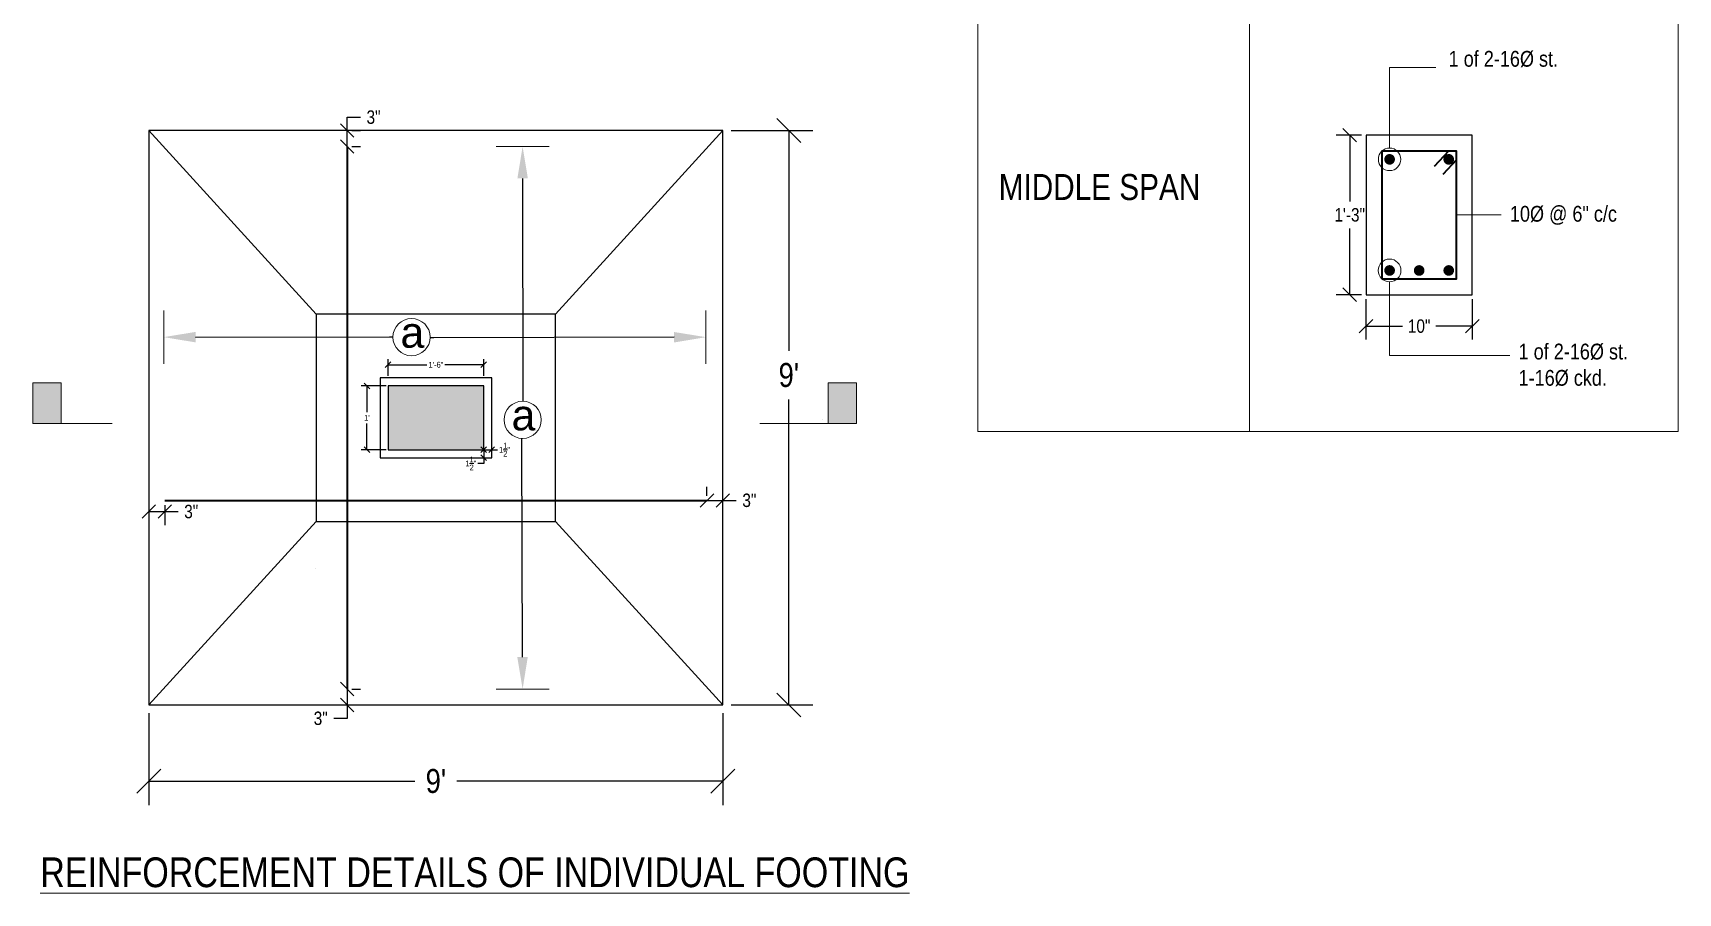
# Model space of a CAD drawing. Header units: inches. Extents: x 442 to 751, y 203 to 530.
# Drawn here: x 441.9 to 751.4, y 202.7 to 364.4 of the extents above; entities that cross this region are included whole.
import ezdxf
from ezdxf import colors
from ezdxf.entities.mleader import LeaderData, LeaderLine
from ezdxf.math import Vec2, Vec3

# ---------------------------------------------------------------- set-up
doc = ezdxf.new("R2010")
doc.units = ezdxf.units.IN
doc.header["$LTSCALE"] = 15
doc.header["$MEASUREMENT"] = 0
for name, color, linetype, lineweight in [('Column', 200, 'Continuous', 25), ('Dimension', 2, 'Continuous', 13), ('Footing', 81, 'Continuous', 25), ('Hatch', 9, 'Continuous', 13), ('Reinforcement', 1, 'Continuous', 40), ('Text', 5, 'Continuous', 13)]:
    doc.layers.add(name, color=color, linetype=linetype, lineweight=lineweight)
doc.styles.add('AR', font='ARIALN.TTF')
doc.styles.get("Standard").update_dxf_attribs({"font": 'arial.ttf'})
doc.dimstyles.new('Ar_1.0_14', dxfattribs={"dimscale": 14, "dimtxt": 0.18, "dimasz": 0.18, "dimexe": 0.18, "dimexo": 0.0625, "dimgap": 0.09, "dimtad": 0, "dimtih": 1, "dimtoh": 1, "dimdec": 4, "dimzin": 0, "dimdsep": 46, "dimlunit": 4, "dimtxsty": 'AR', "dimblk": 'OBLIQUE', "dimcen": 0.09, "dimadec": 0, "dimazin": 0, "dimtfac": 1, "dimtdec": 4, "dimtofl": 0, "dimtmove": 0, "dimatfit": 3, "dimfxl": 1, "dimtolj": 1, "dimtzin": 0, "dimarcsym": 0})
doc.dimstyles.new('AR_1.0_14_0.5', dxfattribs={"dimscale": 14, "dimtxt": 0.18, "dimasz": 0.18, "dimexe": 0.18, "dimexo": 0.0625, "dimgap": 0.09, "dimtad": 0, "dimtih": 1, "dimtoh": 1, "dimdec": 4, "dimlfac": 0.5, "dimzin": 0, "dimdsep": 46, "dimlunit": 4, "dimtxsty": 'AR', "dimblk": 'OBLIQUE', "dimcen": 0.09, "dimadec": 0, "dimazin": 0, "dimtfac": 1, "dimtdec": 4, "dimtofl": 0, "dimtmove": 0, "dimatfit": 3, "dimfxl": 1, "dimtolj": 1, "dimtzin": 0, "dimarcsym": 0})
doc.dimstyles.new('AR_1.0_25', dxfattribs={"dimscale": 25, "dimtxt": 0.18, "dimasz": 0.18, "dimexe": 0.18, "dimexo": 0.0625, "dimgap": 0.09, "dimtad": 0, "dimtih": 1, "dimtoh": 1, "dimdec": 4, "dimzin": 0, "dimdsep": 46, "dimlunit": 4, "dimtxsty": 'AR', "dimblk": 'OBLIQUE', "dimcen": 0.09, "dimadec": 0, "dimazin": 0, "dimtfac": 1, "dimtdec": 4, "dimtofl": 0, "dimtmove": 0, "dimatfit": 3, "dimfxl": 1, "dimtolj": 1, "dimtzin": 0, "dimarcsym": 0})
doc.dimstyles.new('AR_1.0_6', dxfattribs={"dimscale": 6, "dimtxt": 0.18, "dimasz": 0.18, "dimexe": 0.18, "dimexo": 0.0625, "dimgap": 0.09, "dimtad": 0, "dimtih": 1, "dimtoh": 1, "dimdec": 4, "dimzin": 0, "dimdsep": 46, "dimlunit": 4, "dimtxsty": 'AR', "dimblk": 'OBLIQUE', "dimcen": 0.09, "dimadec": 0, "dimazin": 0, "dimtfac": 1, "dimtdec": 4, "dimtofl": 0, "dimtmove": 0, "dimatfit": 3, "dimfxl": 1, "dimtolj": 1, "dimtzin": 0, "dimarcsym": 0})

# ---------------------------------------------------------------- blocks, each defined once
blk = doc.blocks.new('_Oblique')
at = {"color": 0, "linetype": 'ByBlock', "lineweight": -2}
blk.add_line((-0.5, -0.5), (0.5, 0.5), dxfattribs=at)
blk = doc.blocks.new('*D9')
at = {"layer": 'Defpoints', "color": 0, "transparency": 16777216}
for p in [(692.72, 345.22), (689.65, 315.22), (692.72, 315.22)]:
    blk.add_point(p, dxfattribs=at)
at = {"layer": 'Dimension', "color": 0, "lineweight": -2, "transparency": 16777216}
for p, q in [((691.85, 345.22), (687.13, 345.22)), ((689.65, 345.22), (689.65, 332.77)), ((689.65, 315.22), (689.65, 327.67)), ((691.85, 315.22), (687.13, 315.22))]:
    blk.add_line(p, q, dxfattribs=at)
at = {"layer": 'Dimension', "color": 0, "lineweight": -2, "transparency": 16777216, "xscale": 2.52, "yscale": 2.52, "zscale": 2.52}
for p, rotation in [((689.65, 345.22), 90), ((689.65, 315.22), 270)]:
    blk.add_blockref('_Oblique', p, dxfattribs=dict(at, rotation=rotation))
at = {"layer": 'Dimension', "color": 0, "transparency": 16777216, "insert": (689.65, 330.22), "char_height": 2.52, "attachment_point": 5, "style": 'AR'}
blk.add_mtext('\\A1;1\'-3"', dxfattribs=at)
blk = doc.blocks.new('*D10')
at = {"layer": 'Defpoints', "color": 0, "transparency": 16777216}
for p in [(692.72, 315.22), (712.72, 315.22), (712.72, 309.3)]:
    blk.add_point(p, dxfattribs=at)
at = {"layer": 'Dimension', "color": 0, "lineweight": -2, "transparency": 16777216}
for p, q in [((692.72, 314.35), (692.72, 306.78)), ((712.72, 314.35), (712.72, 306.78)), ((692.72, 309.3), (699.57, 309.3)), ((712.72, 309.3), (705.88, 309.3))]:
    blk.add_line(p, q, dxfattribs=at)
at = {"layer": 'Dimension', "color": 0, "lineweight": -2, "transparency": 16777216, "xscale": 2.52, "yscale": 2.52, "zscale": 2.52, "rotation": 180}
blk.add_blockref('_Oblique', (692.72, 309.3), dxfattribs=at)
at = {"layer": 'Dimension', "color": 0, "lineweight": -2, "transparency": 16777216, "xscale": 2.52, "yscale": 2.52, "zscale": 2.52}
blk.add_blockref('_Oblique', (712.72, 309.3), dxfattribs=at)
at = {"layer": 'Dimension', "color": 0, "transparency": 16777216, "insert": (702.72, 309.3), "char_height": 2.52, "attachment_point": 5, "style": 'AR'}
blk.add_mtext('\\A1;10"', dxfattribs=at)
blk = doc.blocks.new('*D11')
at = {"layer": 'Defpoints', "color": 0, "transparency": 16777216}
for p in [(501.04, 346.07), (501.04, 346.07), (501.04, 343.07)]:
    blk.add_point(p, dxfattribs=at)
at = {"layer": 'Dimension', "color": 0, "lineweight": -2, "transparency": 16777216}
for p, q in [((501.04, 346.07), (501.04, 348.59)), ((501.04, 348.59), (503.56, 348.59)), ((501.04, 343.07), (501.04, 346.07)), ((501.92, 346.07), (503.56, 346.07)), ((501.92, 343.07), (503.56, 343.07))]:
    blk.add_line(p, q, dxfattribs=at)
at = {"layer": 'Dimension', "color": 0, "lineweight": -2, "transparency": 16777216, "xscale": 2.52, "yscale": 2.52, "zscale": 2.52}
for p, rotation in [((501.04, 346.07), 90), ((501.04, 343.07), 270)]:
    blk.add_blockref('_Oblique', p, dxfattribs=dict(at, rotation=rotation))
at = {"layer": 'Dimension', "color": 0, "transparency": 16777216, "insert": (506.01, 348.59), "char_height": 2.52, "attachment_point": 5, "style": 'AR'}
blk.add_mtext('\\A1;3"', dxfattribs=at)
blk = doc.blocks.new('*D13')
at = {"layer": 'Defpoints', "color": 0, "transparency": 16777216}
for p in [(463.74, 276.54), (466.74, 276.54), (466.74, 274.43)]:
    blk.add_point(p, dxfattribs=at)
at = {"layer": 'Dimension', "color": 0, "lineweight": -2, "transparency": 16777216}
for p, q in [((463.74, 275.67), (463.74, 271.91)), ((466.74, 275.67), (466.74, 271.91)), ((463.74, 274.43), (466.74, 274.43)), ((466.74, 274.43), (469.26, 274.43))]:
    blk.add_line(p, q, dxfattribs=at)
at = {"layer": 'Dimension', "color": 0, "lineweight": -2, "transparency": 16777216, "xscale": 2.52, "yscale": 2.52, "zscale": 2.52, "rotation": 180}
blk.add_blockref('_Oblique', (463.74, 274.43), dxfattribs=at)
at = {"layer": 'Dimension', "color": 0, "lineweight": -2, "transparency": 16777216, "xscale": 2.52, "yscale": 2.52, "zscale": 2.52}
blk.add_blockref('_Oblique', (466.74, 274.43), dxfattribs=at)
at = {"layer": 'Dimension', "color": 0, "transparency": 16777216, "insert": (471.71, 274.43), "char_height": 2.52, "attachment_point": 5, "style": 'AR'}
blk.add_mtext('\\A1;3"', dxfattribs=at)
blk = doc.blocks.new('*D14')
at = {"layer": 'Defpoints', "color": 0, "transparency": 16777216}
for p in [(501.04, 241.07), (501.04, 238.07), (501.04, 238.07)]:
    blk.add_point(p, dxfattribs=at)
at = {"layer": 'Dimension', "color": 0, "lineweight": -2, "transparency": 16777216}
for p, q in [((501.04, 241.07), (501.04, 238.07)), ((501.92, 241.07), (503.56, 241.07)), ((501.04, 235.55), (498.52, 235.55)), ((501.04, 238.07), (501.04, 235.55)), ((501.92, 238.07), (503.56, 238.07))]:
    blk.add_line(p, q, dxfattribs=at)
at = {"layer": 'Dimension', "color": 0, "lineweight": -2, "transparency": 16777216, "xscale": 2.52, "yscale": 2.52, "zscale": 2.52}
for p, rotation in [((501.04, 241.07), 90), ((501.04, 238.07), 270)]:
    blk.add_blockref('_Oblique', p, dxfattribs=dict(at, rotation=rotation))
at = {"layer": 'Dimension', "color": 0, "transparency": 16777216, "insert": (496.07, 235.55), "char_height": 2.52, "attachment_point": 5, "style": 'AR'}
blk.add_mtext('\\A1;3"', dxfattribs=at)
blk = doc.blocks.new('*D15')
at = {"layer": 'Defpoints', "color": 0, "transparency": 16777216}
for p in [(568.74, 276.54), (571.74, 276.54), (571.74, 276.54)]:
    blk.add_point(p, dxfattribs=at)
at = {"layer": 'Dimension', "color": 0, "lineweight": -2, "transparency": 16777216}
for p, q in [((568.74, 277.42), (568.74, 279.06)), ((571.74, 277.42), (571.74, 279.06)), ((568.74, 276.54), (571.74, 276.54)), ((571.74, 276.54), (574.26, 276.54))]:
    blk.add_line(p, q, dxfattribs=at)
at = {"layer": 'Dimension', "color": 0, "lineweight": -2, "transparency": 16777216, "xscale": 2.52, "yscale": 2.52, "zscale": 2.52, "rotation": 180}
blk.add_blockref('_Oblique', (568.74, 276.54), dxfattribs=at)
at = {"layer": 'Dimension', "color": 0, "lineweight": -2, "transparency": 16777216, "xscale": 2.52, "yscale": 2.52, "zscale": 2.52}
blk.add_blockref('_Oblique', (571.74, 276.54), dxfattribs=at)
at = {"layer": 'Dimension', "color": 0, "transparency": 16777216, "insert": (576.71, 276.54), "char_height": 2.52, "attachment_point": 5, "style": 'AR'}
blk.add_mtext('\\A1;3"', dxfattribs=at)
blk = doc.blocks.new('*D16')
at = {"layer": 'Defpoints', "color": 0, "transparency": 16777216}
for p in [(526.74, 302.04), (508.74, 299.57), (526.74, 299.57)]:
    blk.add_point(p, dxfattribs=at)
at = {"layer": 'Dimension', "color": 0, "lineweight": -2, "transparency": 16777216}
for p, q in [((508.74, 299.94), (508.74, 303.12)), ((508.74, 302.04), (516.06, 302.04)), ((526.74, 302.04), (519.42, 302.04)), ((526.74, 299.94), (526.74, 303.12))]:
    blk.add_line(p, q, dxfattribs=at)
at = {"layer": 'Dimension', "color": 0, "lineweight": -2, "transparency": 16777216, "xscale": 1.08, "yscale": 1.08, "zscale": 1.08, "rotation": 180}
blk.add_blockref('_Oblique', (508.74, 302.04), dxfattribs=at)
at = {"layer": 'Dimension', "color": 0, "lineweight": -2, "transparency": 16777216, "xscale": 1.08, "yscale": 1.08, "zscale": 1.08}
blk.add_blockref('_Oblique', (526.74, 302.04), dxfattribs=at)
at = {"layer": 'Dimension', "color": 0, "transparency": 16777216, "insert": (517.74, 302.04), "char_height": 1.08, "attachment_point": 5, "style": 'AR'}
blk.add_mtext('\\A1;1\'-6"', dxfattribs=at)
blk = doc.blocks.new('*D17')
at = {"layer": 'Defpoints', "color": 0, "transparency": 16777216}
for p in [(508.74, 298.07), (504.78, 286.07), (508.74, 286.07)]:
    blk.add_point(p, dxfattribs=at)
at = {"layer": 'Dimension', "color": 0, "lineweight": -2, "transparency": 16777216}
for p, q in [((508.37, 298.07), (503.7, 298.07)), ((504.78, 298.07), (504.78, 293.15)), ((504.78, 286.07), (504.78, 290.99)), ((508.37, 286.07), (503.7, 286.07))]:
    blk.add_line(p, q, dxfattribs=at)
at = {"layer": 'Dimension', "color": 0, "lineweight": -2, "transparency": 16777216, "xscale": 1.08, "yscale": 1.08, "zscale": 1.08}
for p, rotation in [((504.78, 298.07), 90), ((504.78, 286.07), 270)]:
    blk.add_blockref('_Oblique', p, dxfattribs=dict(at, rotation=rotation))
at = {"layer": 'Dimension', "color": 0, "transparency": 16777216, "insert": (504.78, 292.07), "char_height": 1.08, "attachment_point": 5, "style": 'AR'}
blk.add_mtext("\\A1;1'", dxfattribs=at)
blk = doc.blocks.new('*D18')
at = {"layer": 'Defpoints', "color": 0, "transparency": 16777216}
for p in [(526.74, 286.51), (528.24, 286.07), (528.24, 286.07)]:
    blk.add_point(p, dxfattribs=at)
at = {"layer": 'Dimension', "color": 0, "lineweight": -2, "transparency": 16777216}
for p, q in [((526.74, 286.13), (526.74, 284.99)), ((526.74, 286.07), (528.24, 286.07)), ((528.24, 286.44), (528.24, 287.15)), ((528.24, 286.07), (529.32, 286.07))]:
    blk.add_line(p, q, dxfattribs=at)
at = {"layer": 'Dimension', "color": 0, "lineweight": -2, "transparency": 16777216, "xscale": 1.08, "yscale": 1.08, "zscale": 1.08, "rotation": 180}
blk.add_blockref('_Oblique', (526.74, 286.07), dxfattribs=at)
at = {"layer": 'Dimension', "color": 0, "lineweight": -2, "transparency": 16777216, "xscale": 1.08, "yscale": 1.08, "zscale": 1.08}
blk.add_blockref('_Oblique', (528.24, 286.07), dxfattribs=at)
at = {"layer": 'Dimension', "color": 0, "transparency": 16777216, "insert": (530.65, 286.07), "char_height": 1.08, "attachment_point": 5, "style": 'AR'}
blk.add_mtext('\\A1;1{\\H1x;\\S1/2;}"', dxfattribs=at)
blk = doc.blocks.new('*D19')
at = {"layer": 'Defpoints', "color": 0, "transparency": 16777216}
for p in [(526.74, 286.07), (526.74, 284.57), (526.74, 284.57)]:
    blk.add_point(p, dxfattribs=at)
at = {"layer": 'Dimension', "color": 0, "lineweight": -2, "transparency": 16777216}
for p, q in [((526.74, 286.07), (526.74, 284.57)), ((527.12, 286.07), (527.82, 286.07)), ((526.74, 283.49), (525.66, 283.49)), ((526.74, 284.57), (526.74, 283.49)), ((527.12, 284.57), (527.82, 284.57))]:
    blk.add_line(p, q, dxfattribs=at)
at = {"layer": 'Dimension', "color": 0, "lineweight": -2, "transparency": 16777216, "xscale": 1.08, "yscale": 1.08, "zscale": 1.08}
for p, rotation in [((526.74, 286.07), 90), ((526.74, 284.57), 270)]:
    blk.add_blockref('_Oblique', p, dxfattribs=dict(at, rotation=rotation))
at = {"layer": 'Dimension', "color": 0, "transparency": 16777216, "insert": (524.33, 283.49), "char_height": 1.08, "attachment_point": 5, "style": 'AR'}
blk.add_mtext('\\A1;1{\\H1x;\\S1/2;}"', dxfattribs=at)
blk = doc.blocks.new('*D26')
at = {"layer": 'Defpoints', "color": 0, "transparency": 16777216}
for p in [(571.74, 346.07), (571.74, 238.07), (584.14, 238.07)]:
    blk.add_point(p, dxfattribs=at)
at = {"layer": 'Dimension', "color": 0, "lineweight": -2, "transparency": 16777216}
for p, q in [((573.3, 346.07), (588.64, 346.07)), ((584.14, 346.07), (584.14, 304.64)), ((584.14, 238.07), (584.14, 295.54)), ((573.3, 238.07), (588.64, 238.07))]:
    blk.add_line(p, q, dxfattribs=at)
at = {"layer": 'Dimension', "color": 0, "lineweight": -2, "transparency": 16777216, "xscale": 4.5, "yscale": 4.5, "zscale": 4.5}
for p, rotation in [((584.14, 346.07), 90), ((584.14, 238.07), 270)]:
    blk.add_blockref('_Oblique', p, dxfattribs=dict(at, rotation=rotation))
at = {"layer": 'Dimension', "color": 0, "transparency": 16777216, "insert": (584.14, 300.09), "char_height": 4.5, "attachment_point": 5, "style": 'AR'}
blk.add_mtext("\\A1;9'", dxfattribs=at)
blk = doc.blocks.new('*D27')
at = {"layer": 'Defpoints', "color": 0, "transparency": 16777216}
for p in [(463.74, 238.07), (571.74, 238.07), (571.74, 223.75)]:
    blk.add_point(p, dxfattribs=at)
at = {"layer": 'Dimension', "color": 0, "lineweight": -2, "transparency": 16777216}
for p, q in [((463.74, 236.51), (463.74, 219.25)), ((571.74, 236.51), (571.74, 219.25)), ((463.74, 223.75), (513.79, 223.75)), ((571.74, 223.75), (521.69, 223.75))]:
    blk.add_line(p, q, dxfattribs=at)
at = {"layer": 'Dimension', "color": 0, "lineweight": -2, "transparency": 16777216, "xscale": 4.5, "yscale": 4.5, "zscale": 4.5, "rotation": 180}
blk.add_blockref('_Oblique', (463.74, 223.75), dxfattribs=at)
at = {"layer": 'Dimension', "color": 0, "lineweight": -2, "transparency": 16777216, "xscale": 4.5, "yscale": 4.5, "zscale": 4.5}
blk.add_blockref('_Oblique', (571.74, 223.75), dxfattribs=at)
at = {"layer": 'Dimension', "color": 0, "transparency": 16777216, "insert": (517.74, 223.75), "char_height": 4.5, "attachment_point": 5, "style": 'AR'}
blk.add_mtext("\\A1;9'", dxfattribs=at)

msp = doc.modelspace()

# ---------------------------------------------------------------- hatches: boundary and pattern name
at = {"layer": 'Dimension'}
h = msp.add_hatch(color=256, dxfattribs=at)
h.dxf.hatch_style = 1
h.paths.add_polyline_path([(447.23783, 298.65352), (441.92753, 298.65352), (441.92753, 290.98214), (447.23783, 290.98214)])
h.paths.add_polyline_path([(596.84863, 298.65352), (591.53833, 298.65352), (591.53833, 290.98214), (593.55337, 290.98214), (596.84863, 290.98214)])
at = {"layer": 'Hatch'}
h = msp.add_hatch(dxfattribs=at)
h.set_pattern_fill('AR-CONC', color=256, scale=0.5)
h.set_pattern_definition([(50, (0, 0), (3.586301, -0.313761), [0.375, -4.125]), (355, (0, 0), (-0.693757, 3.76096), [0.3, -3.3]), (100.45144, (0.299, -0.026), (2.892544, 3.4472), [0.318701, -3.50571]), (46.1842, (0, 1), (5.336207, -0.827596), [0.5625, -6.1875]), (96.6356, (0.4447, 0.931), (4.67331, 4.870593), [0.47805, -5.25857]), (351.1842, (0, 1), (4.67331, 4.870593), [0.45, -4.95]), (21, (0.5, 0.75), (2.984535, -2.013094), [0.375, -4.125]), (326, (0.5, 0.75), (1.216577, 3.62575), [0.3, -3.3]), (71.45144, (0.7487, 0.5822), (4.201112, 1.612656), [0.318701, -3.50571]), (37.5, (0, 0), (0.0607993, 1.6644693), [0, -3.26, 0, -3.35, 0, -3.3125]), (7.5, (0, 0), (1.3153477, 1.9720586), [0, -1.91, 0, -3.185, 0, -1.2625]), (327.5, (-1.115, 0), (2.6691122, -0.1127744), [0, -1.25, 0, -3.9, 0, -5.175]), (317.5, (-1.615, 0), (2.915931, 0.500525), [0, -1.625, 0, -2.59, 0, -3.675])])
h.paths.add_polyline_path([(571.74045, 480.43027), (528.24045, 480.43027), (528.24045, 477.43027), (571.74045, 477.43027)])
h.paths.add_polyline_path([(526.74045, 286.0697), (526.74045, 298.0697), (508.74045, 298.0697), (508.74045, 286.0697)])

# ---------------------------------------------------------------- linework, layer by layer
at = {"layer": 'Column'}
for points in [[(692.72455, 315.22131), (712.72455, 315.22131), (712.72455, 345.22131), (692.72455, 345.22131)], [(507.24045, 284.5697), (528.24045, 284.5697), (528.24045, 299.5697), (507.24045, 299.5697)], [(508.74045, 286.0697), (526.74045, 286.0697), (526.74045, 298.0697), (508.74045, 298.0697)], [(495.12197, 263.71607), (495.12197, 263.71607), (495.12197, 263.71607), (495.12197, 263.71607)]]:
    msp.add_lwpolyline(points, close=True, dxfattribs=at)
at = {"layer": 'Dimension'}
for p, q in [((529.06963, 343.0697), (539.04325, 343.0697)), ((709.72455, 330.22131), (718.17751, 330.22131)), ((466.5399, 302.24743), (466.5399, 312.22104)), ((568.5399, 302.24743), (568.5399, 312.22104)), ((441.92753, 290.98214), (456.82073, 290.98214)), ((593.55337, 290.98214), (578.66018, 290.98214)), ((529.06963, 241.0697), (539.04325, 241.0697))]:
    msp.add_line(p, q, dxfattribs=at)
for points in [[(697.16287, 342.78787), (697.16287, 357.93783), (705.88324, 357.93783)], [(697.16287, 317.63313), (697.16287, 303.78031), (719.79985, 303.78031)]]:
    msp.add_lwpolyline(points, dxfattribs=at)
for points in [[(534.05644, 343.0697), (534.05644, 343.0697)], [(466.5399, 307.23423), (466.5399, 307.23423)], [(568.5399, 307.23423), (568.5399, 307.23423)], [(441.92753, 290.98214), (447.23783, 290.98214), (447.23783, 298.65352), (441.92753, 298.65352)], [(596.84863, 290.98214), (591.53833, 290.98214), (591.53833, 298.65352), (596.84863, 298.65352)], [(590.56319, 291.69062), (590.56319, 291.69062)]]:
    msp.add_lwpolyline(points, close=True, dxfattribs=at)
for centre, radius in [((697.16287, 340.6673), 2.12057), ((697.16287, 319.77532), 2.14219), ((513.15921, 307.23423), 3.49841), ((534.05644, 291.69062), 3.49841)]:
    msp.add_circle(centre, radius, dxfattribs=at)
at = {"layer": 'Footing'}
for p, q in [((463.74045, 346.0697), (495.24045, 311.5697)), ((571.74045, 346.0697), (540.24045, 311.5697)), ((463.74045, 238.0697), (495.24045, 272.5697)), ((571.74045, 238.0697), (540.24045, 272.5697))]:
    msp.add_line(p, q, dxfattribs=at)
for points in [[(463.74045, 238.0697), (571.74045, 238.0697), (571.74045, 346.0697), (463.74045, 346.0697)], [(495.24045, 272.5697), (540.24045, 272.5697), (540.24045, 311.5697), (495.24045, 311.5697)]]:
    msp.add_lwpolyline(points, close=True, dxfattribs=at)
at = {"layer": 'Hatch'}
msp.add_line((670.79819, 439.22607), (670.79819, 289.46874), dxfattribs=at)
msp.add_lwpolyline([(619.68038, 289.46874), (619.68038, 439.22607), (619.68038, 446.9082), (751.43474, 446.9082), (751.43474, 289.46874)], close=True, dxfattribs=at)
at = {"layer": 'Reinforcement'}
for p, q in [((501.04134, 343.0697), (501.04134, 241.0697)), ((708.23156, 342.22131), (705.5429, 339.31639)), ((709.72455, 340.60823), (707.15116, 337.82786)), ((466.74045, 276.54168), (568.74045, 276.54168))]:
    msp.add_line(p, q, dxfattribs=at)
msp.add_lwpolyline([(695.72455, 318.22131), (709.72455, 318.22131), (709.72455, 342.22131), (695.72455, 342.22131)], close=True, dxfattribs=at)
at = {"layer": 'Reinforcement', "const_width": 1}
for points in [[(696.66287, 340.6673, 1), (697.66287, 340.6673, 1)], [(708.78623, 340.6673, -1), (707.78623, 340.6673, -1)], [(696.66287, 319.77532, -1), (697.66287, 319.77532, -1)], [(702.22455, 319.77532, -1), (703.22455, 319.77532, -1)], [(708.78623, 319.77532, 1), (707.78623, 319.77532, 1)]]:
    msp.add_lwpolyline(points, format="xyb", close=True, dxfattribs=at)

# ---------------------------------------------------------------- texts
at = {"layer": 'Dimension'}
for p in [(511.07914, 305.24985), (531.97637, 289.70624)]:
    msp.add_text('a', height=5.75889, dxfattribs=at).set_placement(p)
at = {"layer": 'Dimension', "char_height": 2.965972, "attachment_point": 1, "style": 'AR'}
for s, insert in [('1 of 2-16Ø st. ', (708.26605, 361.05726)), ('10Ø @ 6" c/c', (719.79284, 331.91539)), ('1 of 2-16Ø st. \\P1-16Ø ckd.', (721.42743, 306.01051))]:
    msp.add_mtext_dynamic_manual_height_columns(s, width=29.1725661, gutter_width=14.82986, heights=[0], dxfattribs=dict(at, insert=insert))
at = {"layer": 'Text', "style": 'AR'}
for s, height, p in [('MIDDLE SPAN', 4.884282, (623.62227, 333.02575)), ('%%UREINFORCEMENT DETAILS OF INDIVIDUAL FOOTING', 5.5857294, (443.32276, 203.81746))]:
    msp.add_text(s, height=height, dxfattribs=at).set_placement(p)

# ---------------------------------------------------------------- dimensions: what is measured, and where the dimension line sits
at = {"layer": 'Dimension'}
for base, p1, p2, dimstyle, picture, middle in [((501.04134, 346.0697), (501.04134, 343.0697), (501.04134, 346.0697), 'Ar_1.0_14', '*D11', (506.01086, 348.5897)), ((689.64931, 315.22131), (692.72455, 345.22131), (692.72455, 315.22131), 'AR_1.0_14_0.5', '*D9', (689.64931, 330.22131)), ((504.78361, 286.0697), (508.74045, 298.0697), (508.74045, 286.0697), 'AR_1.0_6', '*D17', (504.78361, 292.0697)), ((526.74045, 284.5697), (526.74045, 286.0697), (526.74045, 284.5697), 'AR_1.0_6', '*D19', (524.32776, 283.4897)), ((501.04134, 238.0697), (501.04134, 241.0697), (501.04134, 238.0697), 'Ar_1.0_14', '*D14', (496.07182, 235.5497))]:
    dim = msp.add_linear_dim(base=base, p1=p1, p2=p2, angle=90, dimstyle=dimstyle, dxfattribs=at)
    dim.commit()
    dim.dimension.update_dxf_attribs({"geometry": picture, "text_midpoint": middle})
dim = msp.add_linear_dim(base=(584.14476, 238.0697), p1=(571.74045, 346.0697), p2=(571.74045, 238.0697), angle=90, dimstyle='AR_1.0_25', dxfattribs=at)
dim.commit()
dim.dimension.update_dxf_attribs({"geometry": '*D26', "text_midpoint": (584.14476, 300.08969), "dimtype": 160})
for base, p1, p2, dimstyle, picture, middle in [((712.72455, 309.29897), (692.72455, 315.22131), (712.72455, 315.22131), 'AR_1.0_14_0.5', '*D10', (702.72455, 309.29897)), ((526.74045, 302.0364), (508.74045, 299.5697), (526.74045, 299.5697), 'AR_1.0_6', '*D16', (517.74045, 302.0364)), ((528.24045, 286.0697), (526.74045, 286.50533), (528.24045, 286.0697), 'AR_1.0_6', '*D18', (530.65314, 286.0697)), ((571.74045, 276.54168), (568.74045, 276.54168), (571.74045, 276.54168), 'Ar_1.0_14', '*D15', (576.70997, 276.54168)), ((466.74045, 274.42721), (463.74045, 276.54168), (466.74045, 276.54168), 'Ar_1.0_14', '*D13', (471.70997, 274.42721)), ((571.74045, 223.74952), (463.74045, 238.0697), (571.74045, 238.0697), 'AR_1.0_25', '*D27', (517.74045, 223.74952))]:
    dim = msp.add_linear_dim(base=base, p1=p1, p2=p2, dimstyle=dimstyle, dxfattribs=at)
    dim.commit()
    dim.dimension.update_dxf_attribs({"geometry": picture, "text_midpoint": middle})

# ---------------------------------------------------------------- leaders
ml = msp.add_multileader_mtext('Standard', dxfattribs=at)
ml.set_content('', color=256)
ml.set_leader_properties()
ml.build(insert=Vec2(0, 0))
ml.multileader.update_dxf_attribs({"dogleg_length": 0.36, "arrow_head_size": 6, "scale": 1.5})
ctx = ml.context
ctx.base_point, ctx.scale, ctx.char_height, ctx.arrow_head_size, ctx.landing_gap_size, ctx.plane_origin, ctx.plane_x_axis, ctx.plane_y_axis = Vec3(534.08852, 295.18903), 1.5, 0.27, 6, 0.135, Vec3(534.05644, 338.30993), Vec3(0, -1), Vec3(1, 0)
notes = []
notes.append((ctx, [(0, (1, 1, 0), (534.08852, 295.86004), (0, -1), 0.67101, [(0, [(534.05644, 343.0697)], 0, [])])]))
ctx.mtext.insert, ctx.mtext.text_direction, ctx.mtext.rotation, ctx.mtext.flow_direction = Vec3(534.22352, 295.05403), Vec3(0, -1), 4.71238898, 5
ml = msp.add_multileader_mtext('Standard', dxfattribs=at)
ml.set_content('', color=256)
ml.set_leader_properties()
ml.build(insert=Vec2(0, 0))
ml.multileader.update_dxf_attribs({"dogleg_length": 0.36, "arrow_head_size": 6, "scale": 1.5})
ctx = ml.context
ctx.base_point, ctx.scale, ctx.char_height, ctx.arrow_head_size, ctx.landing_gap_size, ctx.plane_origin = Vec3(509.6608, 307.26632), 1.5, 0.27, 6, 0.135, Vec3(466.5399, 307.23423)
notes.append((ctx, [(0, (1, 1, 0), (508.98979, 307.26632), (1, 0), 0.67101, [(0, [(466.5399, 307.23423)], 0, [])])]))
ctx.mtext.insert, ctx.mtext.flow_direction = Vec3(509.7958, 307.40132), 5
ml = msp.add_multileader_mtext('Standard', dxfattribs=at)
ml.set_content('', color=256)
ml.set_leader_properties()
ml.build(insert=Vec2(0, 0))
ml.multileader.update_dxf_attribs({"dogleg_length": 0.36, "arrow_head_size": 6, "scale": 1.5})
ctx = ml.context
ctx.base_point, ctx.scale, ctx.char_height, ctx.arrow_head_size, ctx.landing_gap_size, ctx.plane_origin = Vec3(516.38521, 307.09923), 1.5, 0.27, 6, 0.135, Vec3(559.77852, 307.23423)
ctx.text_align_type = 2
notes.append((ctx, [(0, (1, 1, 0), (517.33262, 307.09923), (-1, 0), 0.67741, [(0, [(568.5399, 307.23423)], 0, [])])]))
ctx.mtext.insert, ctx.mtext.alignment, ctx.mtext.flow_direction = Vec3(516.52021, 307.23423), 3, 5
ml = msp.add_multileader_mtext('Standard', dxfattribs=at)
ml.set_content('', color=256)
ml.set_leader_properties()
ml.build(insert=Vec2(0, 0))
ml.multileader.update_dxf_attribs({"dogleg_length": 0.36, "arrow_head_size": 6, "scale": 1.5})
ctx = ml.context
ctx.base_point, ctx.scale, ctx.char_height, ctx.arrow_head_size, ctx.landing_gap_size, ctx.plane_origin, ctx.plane_x_axis, ctx.plane_y_axis = Vec3(533.92144, 288.46462), 1.5, 0.27, 6, 0.135, Vec3(534.05644, 245.07131), Vec3(0, -1), Vec3(1, 0)
ctx.text_align_type = 2
notes.append((ctx, [(0, (1, 1, 0), (533.92144, 287.51721), (0, 1), 0.67741, [(0, [(534.05644, 241.0697)], 0, [])])]))
ctx.mtext.insert, ctx.mtext.text_direction, ctx.mtext.rotation, ctx.mtext.alignment, ctx.mtext.flow_direction = Vec3(534.05644, 288.32962), Vec3(0, -1), 4.71238898, 3, 5
for ctx, leaders in notes:
    for number, flags, end, landing, length, lines in leaders:
        leader = LeaderData()
        leader.index, (leader.has_last_leader_line, leader.has_dogleg_vector, leader.attachment_direction) = number, flags
        leader.last_leader_point, leader.dogleg_vector, leader.dogleg_length = Vec3(end), Vec3(landing), length
        for number, points, colour, breaks in lines:
            line = LeaderLine()
            line.index, line.vertices, line.color, line.breaks = number, Vec3.list(points), colors.encode_raw_color(colour), breaks
            leader.lines.append(line)
        ctx.leaders.append(leader)

doc.saveas('drawing.dxf')
